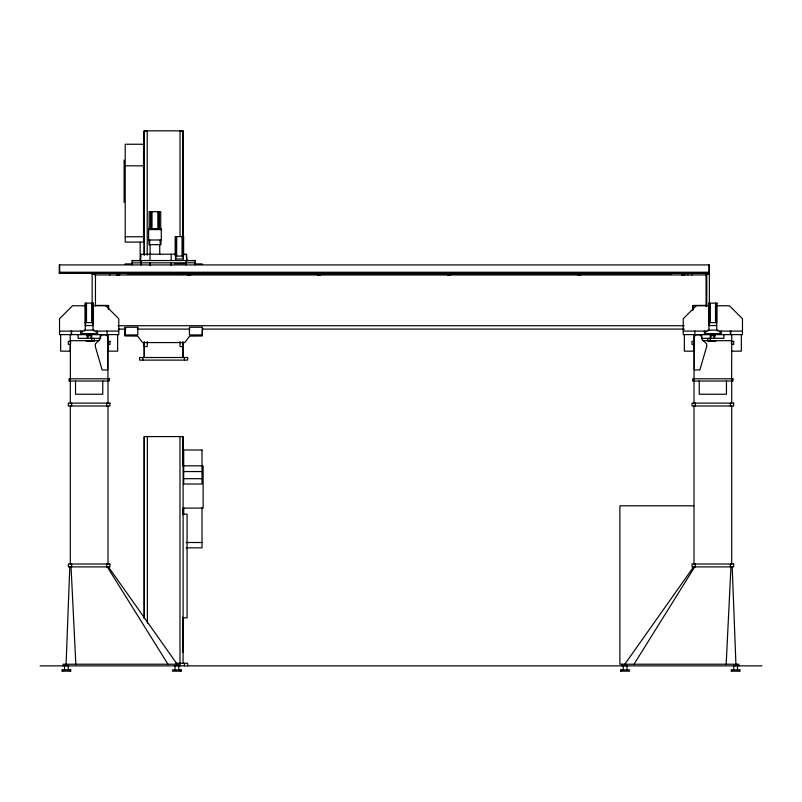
<?xml version="1.0" encoding="UTF-8"?>
<svg xmlns="http://www.w3.org/2000/svg" width="802" height="802" viewBox="0 0 802 802"><rect width="100%" height="100%" fill="white"/><g stroke="black" fill="none" stroke-linecap="round" stroke-linejoin="round"><path stroke-width="1.2" d="M124.641 264.55L125.242 263.898L132.551 263.898M66.085 664.216L69.794 566.894M726.171 664.216L730.953 566.894M634.031 664.216L694.722 566.894M624.818 664.216L693.59 566.894M696.216 305.762L683.224 318.755L683.224 334.614L742.472 334.614L742.472 318.755L729.479 305.762L717.158 305.762M140.571 254.384L149.653 254.214M125.222 165.814L143.548 165.814M148.591 229.583L161.292 229.583M125.222 236.76L143.548 236.76M149.984 254.214L175.698 254.214M183.207 254.214L186.275 254.264M132.109 260.59L141.142 260.59M186.104 260.59L195.127 260.59M132.109 262.866L195.127 262.815M174.335 263.607L184.57 263.607M194.685 263.898L202.004 263.898L202.605 264.55M59.278 272.239L708.968 272.239M92.16 273.703L95.458 273.703M706.061 273.703L709.359 273.703M127.237 273.963L188.55 273.963M191.046 273.963L317.422 273.963M319.928 273.963L447.546 273.963M450.052 273.963L577.671 273.963M580.177 273.963L671.515 273.963M92.16 274.354L95.458 274.354M706.061 274.354L709.359 274.354M176.44 274.424L182.465 274.424M94.756 274.966L706.762 274.966L706.762 305.913M95.458 305.422L108.661 305.422L108.661 309.141M706.061 305.422L692.858 305.422L692.858 310.374M84.842 305.762L72.521 305.762L59.528 318.755L59.528 334.614L118.776 334.614L118.776 318.755L105.784 305.762M92.16 305.732L108.4 305.732L108.4 309.392M709.77 305.762L693.118 305.732L693.118 309.392M85.263 325.552L93.042 325.552M708.958 325.552L716.737 325.552L716.747 330.163M118.004 325.722L684.206 325.722M118.455 329.101L125.964 329.101M137.232 329.101L189.793 329.101M202.315 329.101L684.307 329.101M84.03 330.163L94.275 330.163M707.725 330.163L717.97 330.163M59.528 331.096L84.39 331.096M93.914 331.096L118.776 331.096M683.224 331.096L708.086 331.096M717.61 331.096L742.472 331.096M84.03 333.863L94.275 333.863M707.725 333.863L717.97 333.863M82.395 333.933L95.388 333.933M706.612 333.933L719.605 333.933M86.526 335.657L91.258 335.657M710.742 335.657L715.474 335.657M99.167 340.7L70.365 340.7L70.365 378.795M702.833 340.7L731.635 340.7M86.135 340.98L91.799 340.98M710.201 340.98L715.865 340.98M86.405 341.141L94.245 341.141L94.245 338.544L91.649 338.544L91.649 341.141M715.595 341.141L707.755 341.141L707.755 338.544L710.351 338.544L710.351 341.141M694.241 341.371L691.996 341.371L691.996 344.399L694.241 344.399M731.755 351.156L741.339 351.156L741.339 334.614M183.107 465.832L203.127 465.832L203.127 508.087L183.107 508.087M183.698 471.566L202.014 471.566M183.698 478.684L202.014 478.684M693.74 505.801L619.876 505.801L619.876 664.216L738.822 664.216L738.832 665.871M183.107 514.132L187.077 514.132L187.077 617.851L183.107 617.851M186.134 542.513L202.014 542.513M186.134 547.846L202.014 547.846L202.014 507.666M175.849 663.264L187.658 663.264L187.658 665.871M40.1 665.871L761.9 665.871M61.874 669.86L70.947 669.86M172.32 669.86L181.402 669.86M620.598 669.86L629.68 669.86M731.053 669.86L740.126 669.86M61.874 671.164L70.947 671.164M172.32 671.164L181.402 671.164M620.598 671.164L629.68 671.164M731.053 671.164L740.126 671.164M186.876 260.77L186.555 254.304M186.405 254.324L186.686 260.77M108.41 566.894L177.182 664.216M107.278 566.894L167.969 664.216M71.047 566.894L75.829 664.216M732.206 566.894L735.915 664.216M739.524 669.86L739.524 671.164M737.469 665.369L737.469 670.001M735.584 664.216L735.584 665.871M733.71 665.369L733.71 670.001M732.015 378.795L732.015 381.03M731.755 334.614L731.635 378.795M731.695 381.03L731.695 403.115M731.695 406.002L731.695 564.006M731.645 669.86L731.645 671.164M730.782 331.096L730.782 334.614M730.391 331.096L730.391 334.614M730.391 403.115L730.391 406.002M730.391 564.006L730.391 566.894M726.462 381.03L726.462 394.243L699.234 394.243L699.234 381.03M723.895 334.614L723.895 338.324L701.8 338.324L701.8 334.614M721.299 331.096L721.299 334.614M719.995 331.096L719.995 334.614M716.567 322.625L716.717 325.552M715.935 303.166L715.935 322.625M715.514 303.166L715.514 322.625M714.672 334.614L714.672 338.324M714.021 334.614L714.021 338.324M710.903 334.614L710.903 338.324M710.251 334.614L710.251 338.324M710.071 303.166L710.071 322.625M709.66 303.166L709.66 322.625M709.359 306.374L709.359 264.911L59.278 264.911L59.278 273.422L708.968 273.422L708.968 264.911M709.138 322.625L709.138 325.552M708.988 322.625L708.948 330.163M706.061 273.382L706.061 306.374M705.7 331.096L705.7 334.614M704.407 331.096L704.407 334.614M695.304 403.115L695.304 406.002M695.304 564.006L695.304 566.894M694.913 331.096L694.913 334.614M694.061 340.7L694.061 378.795M694.011 381.03L694.011 403.115M694.011 406.002L694.011 564.006M693.941 334.614L693.941 341.371M693.941 344.399L693.941 351.156L684.357 351.156L684.357 334.614M693.68 378.795L693.68 381.03M691.815 272.71L691.815 274.966M687.916 272.71L687.916 274.966M684.818 273.442L684.818 275.086L681.921 275.086L681.921 273.442M627.024 665.369L627.024 670.001M625.139 664.216L625.139 665.871M623.254 665.369L623.254 670.001M621.891 664.216L621.891 665.871M621.199 669.86L621.199 671.164M580.468 273.442L580.468 275.086L577.58 275.086L577.58 273.442M450.534 273.442L450.534 275.086L447.646 275.086L447.646 273.442M320.599 273.442L320.599 275.086L317.712 275.086L317.712 273.442M202.605 328.008L202.274 335.988L190.625 336.078A1.945 1.945 0 0 0 189.031 336.91L184.771 342.574L142.525 342.574L138.215 336.91A1.945 1.945 0 0 0 136.621 336.078L124.922 335.958L124.641 328.008M195.127 264.981L195.127 260.54L132.109 260.54L132.109 264.981M190.655 273.442L190.655 275.086L187.768 275.086L187.768 273.442M186.104 260.54L186.104 264.981M184.41 357.512L184.41 360.118M184.41 663.264L184.41 665.871M183.698 507.666L183.698 513.892M183.317 256.069L183.317 258.986L175.558 258.986L175.588 256.069M183.107 237.292L183.107 130.836L144.129 130.836L144.129 254.825M183.167 256.069L183.167 258.986M183.107 342.484L183.107 357.512M183.107 663.264L183.107 436.589L144.129 436.589L144.129 618.182M182.946 236.41L182.946 131.227L180.029 131.227L180.029 236.41M182.946 341.592L182.946 346.604L180.029 346.604L180.029 341.592M182.946 436.98L182.946 465.782M182.946 508.358L182.946 514.613M182.946 617.289L182.946 652.357M182.886 130.836L182.886 237.292M182.886 342.484L182.886 357.512M182.535 236.61L182.535 256.069M182.124 236.61L182.124 256.069M180.801 669.86L180.801 671.164M180.109 665.871L180.109 664.216L63.178 664.216L63.168 665.871M179.989 436.589L179.989 663.264M178.746 665.369L178.746 670.001M176.861 664.216L176.861 665.871M176.671 236.61L176.671 256.069M176.26 236.61L176.26 256.069M175.738 256.069L175.738 258.986M174.976 665.369L174.976 670.001M171.177 254.214L171.177 260.46M171.177 262.966L171.177 265.462M160.951 239.988L160.951 244.66L148.931 244.66L148.931 239.988M160.721 228.6L160.721 211.648L149.152 211.648L149.152 228.6M160.169 239.988L160.169 244.66M159.879 228.6L159.879 229.583M159.738 244.66L159.738 254.214M159.377 211.648L159.377 228.6M158.636 211.648L158.636 228.6M157.864 211.648L157.864 228.6M152.019 211.648L152.019 228.6M151.237 211.648L151.237 228.6M150.495 211.648L150.495 228.6M150.004 228.6L150.004 229.583M150.134 244.66L149.984 260.46M149.984 262.966L149.984 265.462M149.703 239.988L149.703 244.66M147.378 436.589L147.378 623.194M147.217 255.196L147.217 131.227L144.29 131.227L144.29 255.196M147.217 341.592L147.217 346.604L144.29 346.604L144.29 341.592M144.36 130.836L144.36 160.901M144.36 202.224L144.36 208.49M144.36 342.484L144.36 357.512M144.29 436.98L144.29 618.543M144.129 342.484L144.129 357.512M142.826 357.512L142.826 360.118M141.142 260.54L141.142 264.981M140.561 260.77L140.731 254.424L140.36 260.77M140.17 242.124L140.17 260.871M124.12 160.079L124.12 202.335M119.588 273.442L119.588 275.086L116.701 275.086L116.701 273.442M117.643 334.614L117.643 351.156L108.059 351.156L108.059 344.399M109.694 272.71L109.694 274.966M108.32 378.795L108.32 381.03M108.059 334.614L108.059 341.371M107.939 340.7L107.939 378.795M107.989 381.03L107.989 403.115M107.989 406.002L107.989 564.006M107.087 331.096L107.087 334.614M106.696 403.115L106.696 406.002M106.696 564.006L106.696 566.894M102.766 381.03L102.766 394.243L75.538 394.243L75.538 381.03M100.2 334.614L100.2 338.324L78.105 338.324L78.105 334.614M97.593 331.096L97.593 334.614M96.3 331.096L96.3 334.614M95.458 273.382L95.458 305.913M93.012 322.625L93.052 330.163M92.862 322.625L92.862 325.552M92.34 303.166L92.34 322.625M92.16 273.382L92.16 303.918M91.929 303.166L91.929 322.625M91.749 334.614L91.749 338.324M91.097 334.614L91.097 338.324M87.979 334.614L87.979 338.324M87.328 334.614L87.328 338.324M86.486 303.166L86.486 322.625M86.065 303.166L86.065 322.625M85.433 322.625L85.433 325.552M85.283 322.625L85.253 330.163M82.004 331.096L82.004 334.614M80.701 331.096L80.701 334.614M71.609 331.096L71.609 334.614M71.609 403.115L71.609 406.002M71.609 564.006L71.609 566.894M71.218 331.096L71.218 334.614M70.315 381.03L70.315 403.115M70.315 406.002L70.315 564.006M70.355 669.86L70.355 671.164M70.245 334.614L70.245 341.371M70.245 344.399L70.245 351.156L60.661 351.156L60.661 334.614M69.985 378.795L69.985 381.03M68.29 665.369L68.29 670.001M66.416 664.216L66.416 665.871M64.531 665.369L64.531 670.001M62.476 669.86L62.476 671.164M59.669 264.911L59.669 273.422M706.672 346.564L699.855 369.953L694.332 369.953L694.332 336.489L695.956 334.865L699.855 334.865L701.479 336.489L701.67 338.955L706.672 343.958L706.672 346.564M100.521 338.494L95.328 343.958L95.328 346.564L102.145 369.953L107.668 369.953L107.668 336.489L106.044 334.865L102.145 334.865L100.521 336.489L100.521 338.494M143.548 144.25L125.222 144.25L125.222 242.094L143.548 242.094L143.548 144.26M161.272 228.6L148.611 228.6L148.57 239.988L161.292 239.988L161.302 228.6M183.618 236.61L175.177 236.61L175.177 256.069L183.618 256.069L183.618 236.61M93.423 303.166L84.982 303.166L84.982 322.625L93.423 322.625L93.423 303.166M717.018 303.166L708.577 303.166L708.577 322.625L717.018 322.625L717.018 303.166M137.794 327.246L125.032 327.246L125.032 334.945L137.794 334.945L137.794 327.246M202.214 327.246L189.442 327.246L189.442 334.945L202.214 334.945L202.214 327.246M70.546 341.371L68.3 341.371L68.3 344.399L70.546 344.399L70.546 341.371M110.004 341.371L107.759 341.371L107.759 344.399L110.004 344.399L110.004 341.371M733.7 341.371L731.454 341.371L731.454 344.399L733.7 344.399L733.7 341.371M187.658 357.512L139.578 357.512L139.578 360.118L187.658 360.118L187.658 357.512M109.252 378.795L69.052 378.795L69.012 381.03L109.252 381.03L109.293 378.795M732.948 378.795L692.748 378.795L692.707 381.03L732.948 381.03L732.988 378.795M109.934 403.115L68.37 403.115L68.36 406.002L109.934 406.002L109.944 403.115M733.629 403.115L692.066 403.115L692.056 406.002L733.629 406.002L733.64 403.115M202.014 450.002L183.698 450.002L183.698 484.017L202.014 484.017L202.014 450.012M109.934 564.006L68.37 564.006L68.36 566.894L109.934 566.894L109.944 564.006M733.629 564.006L692.066 564.006L692.056 566.894L733.629 566.894L733.64 564.006"/></g></svg>
